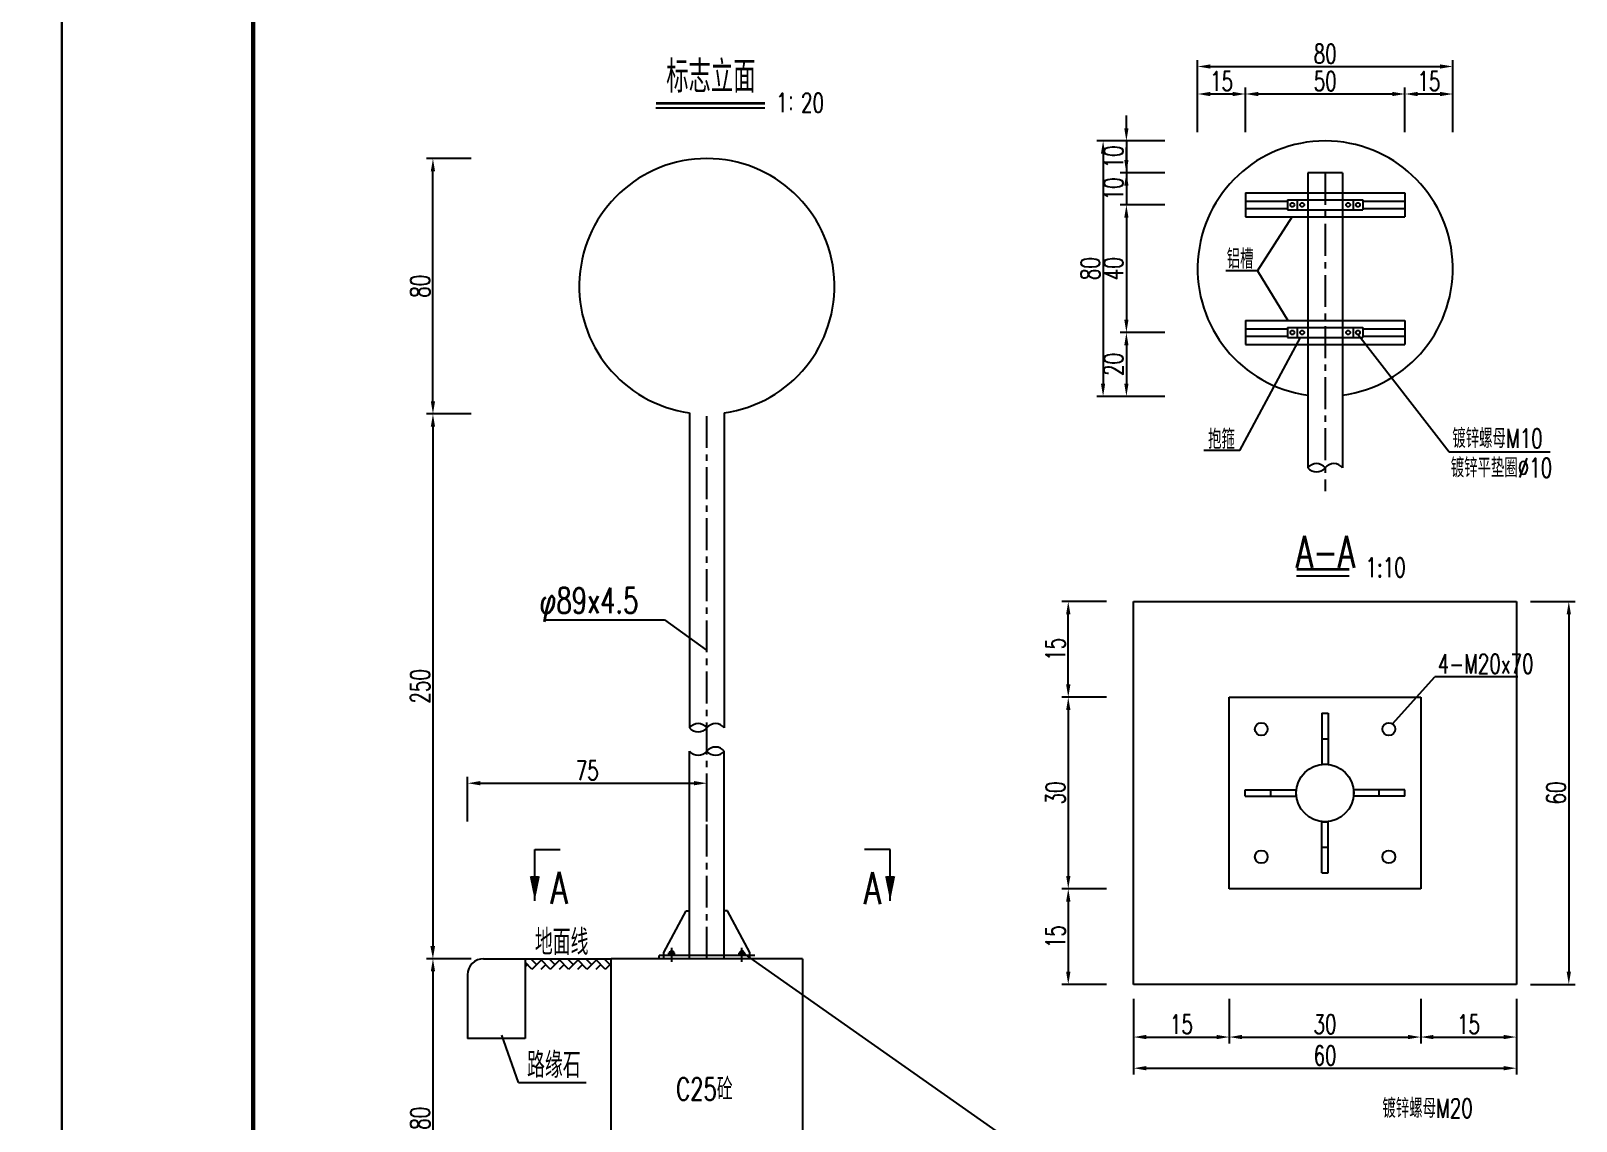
# Model space of a CAD drawing. Extents: x 3598 to 6562, y -9591 to -7828.
# Drawn here: x 4241.8 to 4484, y -9247.6 to -9076.8 of the extents above; entities that cross this region are included whole.
import ezdxf
from ezdxf.enums import TextEntityAlignment as Align

# ---------------------------------------------------------------- set-up
doc = ezdxf.new("R2010")
doc.units = 0
doc.header["$LTSCALE"] = 2
doc.header["$PDMODE"] = 32
doc.header["$PDSIZE"] = 0.3
doc.linetypes.add('CENTERX2', pattern=[4, 2.5, -0.5, 0.5, -0.5])
doc.layers.get('0').update_dxf_attribs({"linetype": 'CONTINUOUS'})
doc.layers.get('DEFPOINTS').update_dxf_attribs({"linetype": 'CONTINUOUS'})
for name, color, linetype in [('1', 3, 'CONTINUOUS'), ('3', 3, 'CONTINUOUS'), ('PP-COM', 7, 'CONTINUOUS'), ('中线', 2, 'CENTERX2'), ('图框', 7, 'CONTINUOUS'), ('尺寸', 2, 'CONTINUOUS'), ('尺寸标注', 4, 'CONTINUOUS'), ('文字', 7, 'CONTINUOUS'), ('文字字符', 7, 'CONTINUOUS'), ('文字符号', 2, 'CONTINUOUS'), ('结构2', 7, 'CONTINUOUS'), ('结构3', 1, 'CONTINUOUS'), ('钢筋', 1, 'CONTINUOUS')]:
    doc.layers.add(name, color=color, linetype=linetype)
doc.styles.get("Standard").update_dxf_attribs({"font": 'simplex1.shx', "width": 0.7, "bigfont": 'hztxt.shx'})
doc.dimstyles.new('1：10', dxfattribs={"dimtxt": 3, "dimasz": 2, "dimexe": 1, "dimexo": 1, "dimgap": 0.5, "dimtad": 1, "dimrnd": 0.0095, "dimdsep": 46, "dimtxsty": 'Standard', "dimcen": 0.05, "dimclrt": 256, "dimadec": 0, "dimazin": 0, "dimtfac": 1, "dimtix": 1, "dimtmove": 2, "dimatfit": 3, "dimfxl": 0, "dimtolj": 1, "dimtzin": 0, "dimarcsym": 0})
doc.dimstyles.new('1：20', dxfattribs={"dimtxt": 3, "dimasz": 2, "dimexe": 1, "dimexo": 1, "dimgap": 0.5, "dimtad": 1, "dimlfac": 2, "dimrnd": 0.0095, "dimdsep": 46, "dimtxsty": 'Standard', "dimcen": 0.09, "dimadec": 0, "dimazin": 0, "dimtfac": 1, "dimtix": 1, "dimtmove": 2, "dimatfit": 3, "dimfxl": 0, "dimtolj": 1, "dimtzin": 0, "dimarcsym": 0})
doc.dimstyles.new('比例1：200', dxfattribs={"dimtxt": 3, "dimasz": 2, "dimexe": 1, "dimexo": 1, "dimgap": 0.5, "dimtad": 1, "dimlfac": 2, "dimzin": 13, "dimdsep": 46, "dimtxsty": 'Standard', "dimcen": -0.09, "dimclrd": 256, "dimclre": 256, "dimclrt": 256, "dimaunit": 1, "dimadec": 0, "dimazin": 0, "dimtfac": 0.0005, "dimtix": 1, "dimtmove": 2, "dimatfit": 3, "dimfxl": 0, "dimtolj": 1, "dimtzin": 13, "dimarcsym": 0})

# ---------------------------------------------------------------- blocks, each defined once
blk = doc.blocks.new('DIM')
blk.add_lwpolyline([(-1, -0.1, 0.2, 0, 0), (0, 0, 0, 0, 0)], format="xyseb")
blk = doc.blocks.new('*D452')
at = {"layer": 'DEFPOINTS', "color": 0, "linetype": 'Continuous'}
for p in [(4304.82, -9096.79), (4344.85, -9096.79), (4344.85, -9136.79)]:
    blk.add_point(p, dxfattribs=at)
at = {"layer": '尺寸标注', "color": 0, "linetype": 'Continuous', "lineweight": -2}
for p, q in [((4310.82, -9096.79), (4303.82, -9096.79)), ((4304.82, -9134.79), (4304.82, -9098.79)), ((4310.82, -9136.79), (4303.82, -9136.79))]:
    blk.add_line(p, q, dxfattribs=at)
at = {"layer": '尺寸标注', "color": 0, "linetype": 'Continuous'}
for points in [[(4304.48, -9098.79), (4305.15, -9098.79), (4304.82, -9096.79)], [(4304.48, -9134.79), (4305.15, -9134.79), (4304.82, -9136.79)]]:
    blk.add_solid(points, dxfattribs=at)
at = {"layer": '尺寸标注', "color": 0, "linetype": 'Continuous', "insert": (4302.82, -9116.79), "char_height": 3, "attachment_point": 5, "rotation": 90}
blk.add_mtext('\\A1;80', dxfattribs=at)
blk = doc.blocks.new('*D453')
at = {"layer": 'DEFPOINTS', "color": 0, "linetype": 'Continuous'}
for p in [(4344.85, -9136.79), (4304.82, -9222.12), (4344.85, -9222.12)]:
    blk.add_point(p, dxfattribs=at)
at = {"layer": '尺寸标注', "color": 0, "linetype": 'Continuous', "lineweight": -2}
for p, q in [((4310.82, -9136.79), (4303.82, -9136.79)), ((4304.82, -9138.79), (4304.82, -9220.12)), ((4310.82, -9222.12), (4303.82, -9222.12))]:
    blk.add_line(p, q, dxfattribs=at)
at = {"layer": '尺寸标注', "color": 0, "linetype": 'Continuous'}
for points in [[(4304.48, -9138.79), (4305.15, -9138.79), (4304.82, -9136.79)], [(4304.48, -9220.12), (4305.15, -9220.12), (4304.82, -9222.12)]]:
    blk.add_solid(points, dxfattribs=at)
at = {"layer": '尺寸标注', "color": 0, "linetype": 'Continuous', "insert": (4302.82, -9179.45), "char_height": 3, "attachment_point": 5, "rotation": 90}
blk.add_mtext('\\A1;250', dxfattribs=at)
blk = doc.blocks.new('*D454')
at = {"layer": 'DEFPOINTS', "color": 0, "linetype": 'Continuous'}
for p in [(4329.85, -9222.12), (4304.82, -9272.12), (4329.85, -9272.12)]:
    blk.add_point(p, dxfattribs=at)
at = {"layer": '尺寸标注', "color": 0, "linetype": 'Continuous', "lineweight": -2}
for p, q in [((4310.82, -9222.12), (4303.82, -9222.12)), ((4304.82, -9224.12), (4304.82, -9270.12)), ((4310.82, -9272.12), (4303.82, -9272.12))]:
    blk.add_line(p, q, dxfattribs=at)
at = {"layer": '尺寸标注', "color": 0, "linetype": 'Continuous'}
for points in [[(4304.48, -9224.12), (4305.15, -9224.12), (4304.82, -9222.12)], [(4304.48, -9270.12), (4305.15, -9270.12), (4304.82, -9272.12)]]:
    blk.add_solid(points, dxfattribs=at)
at = {"layer": '尺寸标注', "color": 0, "linetype": 'Continuous', "insert": (4302.82, -9247.12), "char_height": 3, "attachment_point": 5, "rotation": 90}
blk.add_mtext('\\A1;80', dxfattribs=at)
blk = doc.blocks.new('*D460')
at = {"layer": 'DEFPOINTS', "color": 0, "linetype": 'Continuous'}
for p in [(4444.66, -9094.03), (4413.5, -9099.03), (4444.66, -9099.03)]:
    blk.add_point(p, dxfattribs=at)
at = {"layer": '尺寸标注', "color": 0, "linetype": 'Continuous', "lineweight": -2}
for p, q in [((4413.5, -9092.03), (4413.5, -9090.03)), ((4419.5, -9094.03), (4412.5, -9094.03)), ((4413.5, -9094.03), (4413.5, -9099.03)), ((4419.5, -9099.03), (4412.5, -9099.03)), ((4413.5, -9101.03), (4413.5, -9103.03))]:
    blk.add_line(p, q, dxfattribs=at)
at = {"layer": '尺寸标注', "color": 0, "linetype": 'Continuous'}
for points in [[(4413.17, -9092.03), (4413.83, -9092.03), (4413.5, -9094.03)], [(4413.17, -9101.03), (4413.83, -9101.03), (4413.5, -9099.03)]]:
    blk.add_solid(points, dxfattribs=at)
at = {"layer": '尺寸标注', "color": 0, "linetype": 'Continuous', "insert": (4411.5, -9096.53), "char_height": 3, "attachment_point": 5, "rotation": 90}
blk.add_mtext('\\A1;10', dxfattribs=at)
blk = doc.blocks.new('*D461')
at = {"layer": 'DEFPOINTS', "color": 0, "linetype": 'Continuous'}
for p in [(4444.66, -9099.03), (4413.5, -9104.03), (4444.66, -9104.03)]:
    blk.add_point(p, dxfattribs=at)
at = {"layer": '尺寸标注', "color": 0, "linetype": 'Continuous', "lineweight": -2}
for p, q in [((4413.5, -9097.03), (4413.5, -9095.03)), ((4419.5, -9099.03), (4412.5, -9099.03)), ((4413.5, -9099.03), (4413.5, -9104.03)), ((4419.5, -9104.03), (4412.5, -9104.03)), ((4413.5, -9106.03), (4413.5, -9108.03))]:
    blk.add_line(p, q, dxfattribs=at)
at = {"layer": '尺寸标注', "color": 0, "linetype": 'Continuous'}
for points in [[(4413.17, -9097.03), (4413.83, -9097.03), (4413.5, -9099.03)], [(4413.17, -9106.03), (4413.83, -9106.03), (4413.5, -9104.03)]]:
    blk.add_solid(points, dxfattribs=at)
at = {"layer": '尺寸标注', "color": 0, "linetype": 'Continuous', "insert": (4411.5, -9101.53), "char_height": 3, "attachment_point": 5, "rotation": 90}
blk.add_mtext('\\A1;10', dxfattribs=at)
blk = doc.blocks.new('*D462')
at = {"layer": 'DEFPOINTS', "color": 0, "linetype": 'Continuous'}
for p in [(4444.66, -9104.03), (4413.5, -9124.03), (4444.66, -9124.03)]:
    blk.add_point(p, dxfattribs=at)
at = {"layer": '尺寸标注', "color": 0, "linetype": 'Continuous', "lineweight": -2}
for p, q in [((4419.5, -9104.03), (4412.5, -9104.03)), ((4413.5, -9106.03), (4413.5, -9122.03)), ((4419.5, -9124.03), (4412.5, -9124.03))]:
    blk.add_line(p, q, dxfattribs=at)
at = {"layer": '尺寸标注', "color": 0, "linetype": 'Continuous'}
for points in [[(4413.17, -9106.03), (4413.83, -9106.03), (4413.5, -9104.03)], [(4413.17, -9122.03), (4413.83, -9122.03), (4413.5, -9124.03)]]:
    blk.add_solid(points, dxfattribs=at)
at = {"layer": '尺寸标注', "color": 0, "linetype": 'Continuous', "insert": (4411.5, -9114.03), "char_height": 3, "attachment_point": 5, "rotation": 90}
blk.add_mtext('\\A1;40', dxfattribs=at)
blk = doc.blocks.new('*D463')
at = {"layer": 'DEFPOINTS', "color": 0, "linetype": 'Continuous'}
for p in [(4444.66, -9124.03), (4413.5, -9134.03), (4444.66, -9134.03)]:
    blk.add_point(p, dxfattribs=at)
at = {"layer": '尺寸标注', "color": 0, "linetype": 'Continuous', "lineweight": -2}
for p, q in [((4419.5, -9124.03), (4412.5, -9124.03)), ((4413.5, -9126.03), (4413.5, -9132.03)), ((4419.5, -9134.03), (4412.5, -9134.03))]:
    blk.add_line(p, q, dxfattribs=at)
at = {"layer": '尺寸标注', "color": 0, "linetype": 'Continuous'}
for points in [[(4413.17, -9126.03), (4413.83, -9126.03), (4413.5, -9124.03)], [(4413.17, -9132.03), (4413.83, -9132.03), (4413.5, -9134.03)]]:
    blk.add_solid(points, dxfattribs=at)
at = {"layer": '尺寸标注', "color": 0, "linetype": 'Continuous', "insert": (4411.5, -9129.03), "char_height": 3, "attachment_point": 5, "rotation": 90}
blk.add_mtext('\\A1;20', dxfattribs=at)
blk = doc.blocks.new('*D464')
at = {"layer": 'DEFPOINTS', "color": 0, "linetype": 'Continuous'}
for p in [(4444.66, -9094.03), (4409.85, -9134.03), (4444.66, -9134.03)]:
    blk.add_point(p, dxfattribs=at)
at = {"layer": '尺寸标注', "color": 0, "linetype": 'Continuous', "lineweight": -2}
for p, q in [((4415.85, -9094.03), (4408.85, -9094.03)), ((4409.85, -9096.03), (4409.85, -9132.03)), ((4415.85, -9134.03), (4408.85, -9134.03))]:
    blk.add_line(p, q, dxfattribs=at)
at = {"layer": '尺寸标注', "color": 0, "linetype": 'Continuous'}
for points in [[(4409.51, -9096.03), (4410.18, -9096.03), (4409.85, -9094.03)], [(4409.51, -9132.03), (4410.18, -9132.03), (4409.85, -9134.03)]]:
    blk.add_solid(points, dxfattribs=at)
at = {"layer": '尺寸标注', "color": 0, "linetype": 'Continuous', "insert": (4407.85, -9114.03), "char_height": 3, "attachment_point": 5, "rotation": 90}
blk.add_mtext('\\A1;80', dxfattribs=at)
blk = doc.blocks.new('*D465')
at = {"layer": 'DEFPOINTS', "color": 0, "linetype": 'Continuous'}
for p in [(4432.16, -9086.67), (4424.66, -9094.03), (4432.16, -9094.03)]:
    blk.add_point(p, dxfattribs=at)
at = {"layer": '尺寸标注', "color": 0, "linetype": 'Continuous', "lineweight": -2}
for p, q in [((4424.66, -9092.67), (4424.66, -9085.67)), ((4432.16, -9092.67), (4432.16, -9085.67)), ((4426.66, -9086.67), (4430.16, -9086.67))]:
    blk.add_line(p, q, dxfattribs=at)
at = {"layer": '尺寸标注', "color": 0, "linetype": 'Continuous'}
for points in [[(4426.66, -9086.34), (4426.66, -9087.01), (4424.66, -9086.67)], [(4430.16, -9086.34), (4430.16, -9087.01), (4432.16, -9086.67)]]:
    blk.add_solid(points, dxfattribs=at)
at = {"layer": '尺寸标注', "color": 0, "linetype": 'Continuous', "insert": (4428.41, -9084.67), "char_height": 3, "attachment_point": 5}
blk.add_mtext('\\A1;15', dxfattribs=at)
blk = doc.blocks.new('*D466')
at = {"layer": 'DEFPOINTS', "color": 0, "linetype": 'Continuous'}
for p in [(4457.16, -9086.67), (4432.16, -9094.03), (4457.16, -9094.03)]:
    blk.add_point(p, dxfattribs=at)
at = {"layer": '尺寸标注', "color": 0, "linetype": 'Continuous', "lineweight": -2}
for p, q in [((4432.16, -9092.67), (4432.16, -9085.67)), ((4457.16, -9092.67), (4457.16, -9085.67)), ((4434.16, -9086.67), (4455.16, -9086.67))]:
    blk.add_line(p, q, dxfattribs=at)
at = {"layer": '尺寸标注', "color": 0, "linetype": 'Continuous'}
for points in [[(4434.16, -9086.34), (4434.16, -9087.01), (4432.16, -9086.67)], [(4455.16, -9086.34), (4455.16, -9087.01), (4457.16, -9086.67)]]:
    blk.add_solid(points, dxfattribs=at)
at = {"layer": '尺寸标注', "color": 0, "linetype": 'Continuous', "insert": (4444.66, -9084.67), "char_height": 3, "attachment_point": 5}
blk.add_mtext('\\A1;50', dxfattribs=at)
blk = doc.blocks.new('*D467')
at = {"layer": 'DEFPOINTS', "color": 0, "linetype": 'Continuous'}
for p in [(4464.66, -9086.67), (4457.16, -9094.03), (4464.66, -9114.03)]:
    blk.add_point(p, dxfattribs=at)
at = {"layer": '尺寸标注', "color": 0, "linetype": 'Continuous', "lineweight": -2}
for p, q in [((4457.16, -9092.67), (4457.16, -9085.67)), ((4464.66, -9092.67), (4464.66, -9085.67)), ((4459.16, -9086.67), (4462.66, -9086.67))]:
    blk.add_line(p, q, dxfattribs=at)
at = {"layer": '尺寸标注', "color": 0, "linetype": 'Continuous'}
for points in [[(4459.16, -9086.34), (4459.16, -9087.01), (4457.16, -9086.67)], [(4462.66, -9086.34), (4462.66, -9087.01), (4464.66, -9086.67)]]:
    blk.add_solid(points, dxfattribs=at)
at = {"layer": '尺寸标注', "color": 0, "linetype": 'Continuous', "insert": (4460.91, -9084.67), "char_height": 3, "attachment_point": 5}
blk.add_mtext('\\A1;15', dxfattribs=at)
blk = doc.blocks.new('*D468')
at = {"layer": 'DEFPOINTS', "color": 0, "linetype": 'Continuous'}
for p in [(4464.66, -9082.36), (4424.66, -9094.03), (4464.66, -9114.03)]:
    blk.add_point(p, dxfattribs=at)
at = {"layer": '尺寸标注', "color": 0, "linetype": 'Continuous', "lineweight": -2}
for p, q in [((4424.66, -9088.36), (4424.66, -9081.36)), ((4464.66, -9088.36), (4464.66, -9081.36)), ((4426.66, -9082.36), (4462.66, -9082.36))]:
    blk.add_line(p, q, dxfattribs=at)
at = {"layer": '尺寸标注', "color": 0, "linetype": 'Continuous'}
for points in [[(4426.66, -9082.03), (4426.66, -9082.69), (4424.66, -9082.36)], [(4462.66, -9082.03), (4462.66, -9082.69), (4464.66, -9082.36)]]:
    blk.add_solid(points, dxfattribs=at)
at = {"layer": '尺寸标注', "color": 0, "linetype": 'Continuous', "insert": (4444.66, -9080.36), "char_height": 3, "attachment_point": 5}
blk.add_mtext('\\A1;80', dxfattribs=at)
blk = doc.blocks.new('*D375')
at = {"layer": 'DEFPOINTS', "color": 0, "linetype": 'Continuous'}
for p in [(4404.39, -9166.16), (4429.63, -9166.16), (4429.63, -9181.16)]:
    blk.add_point(p, dxfattribs=at)
at = {"layer": '尺寸标注', "color": 0, "linetype": 'Continuous', "lineweight": -2}
for p, q in [((4410.39, -9166.16), (4403.39, -9166.16)), ((4404.39, -9179.16), (4404.39, -9168.16)), ((4410.39, -9181.16), (4403.39, -9181.16))]:
    blk.add_line(p, q, dxfattribs=at)
at = {"layer": '尺寸标注', "color": 0, "linetype": 'Continuous'}
for points in [[(4404.06, -9168.16), (4404.73, -9168.16), (4404.39, -9166.16)], [(4404.06, -9179.16), (4404.73, -9179.16), (4404.39, -9181.16)]]:
    blk.add_solid(points, dxfattribs=at)
at = {"layer": '尺寸标注', "linetype": 'Continuous', "insert": (4402.39, -9173.66), "char_height": 3, "attachment_point": 5, "rotation": 90}
blk.add_mtext('\\A1;15', dxfattribs=at)
blk = doc.blocks.new('*D376')
at = {"layer": 'DEFPOINTS', "color": 0, "linetype": 'Continuous'}
for p in [(4429.63, -9181.16), (4404.39, -9211.16), (4429.63, -9211.16)]:
    blk.add_point(p, dxfattribs=at)
at = {"layer": '尺寸标注', "color": 0, "linetype": 'Continuous', "lineweight": -2}
for p, q in [((4410.39, -9181.16), (4403.39, -9181.16)), ((4404.39, -9183.16), (4404.39, -9209.16)), ((4410.39, -9211.16), (4403.39, -9211.16))]:
    blk.add_line(p, q, dxfattribs=at)
at = {"layer": '尺寸标注', "color": 0, "linetype": 'Continuous'}
for points in [[(4404.06, -9183.16), (4404.73, -9183.16), (4404.39, -9181.16)], [(4404.06, -9209.16), (4404.73, -9209.16), (4404.39, -9211.16)]]:
    blk.add_solid(points, dxfattribs=at)
at = {"layer": '尺寸标注', "linetype": 'Continuous', "insert": (4402.39, -9196.16), "char_height": 3, "attachment_point": 5, "rotation": 90}
blk.add_mtext('\\A1;30', dxfattribs=at)
blk = doc.blocks.new('*D377')
at = {"layer": 'DEFPOINTS', "color": 0, "linetype": 'Continuous'}
for p in [(4429.63, -9211.16), (4404.39, -9226.16), (4429.63, -9226.16)]:
    blk.add_point(p, dxfattribs=at)
at = {"layer": '尺寸标注', "color": 0, "linetype": 'Continuous', "lineweight": -2}
for p, q in [((4410.39, -9211.16), (4403.39, -9211.16)), ((4404.39, -9213.16), (4404.39, -9224.16)), ((4410.39, -9226.16), (4403.39, -9226.16))]:
    blk.add_line(p, q, dxfattribs=at)
at = {"layer": '尺寸标注', "color": 0, "linetype": 'Continuous'}
for points in [[(4404.06, -9213.16), (4404.73, -9213.16), (4404.39, -9211.16)], [(4404.06, -9224.16), (4404.73, -9224.16), (4404.39, -9226.16)]]:
    blk.add_solid(points, dxfattribs=at)
at = {"layer": '尺寸标注', "linetype": 'Continuous', "insert": (4402.39, -9218.66), "char_height": 3, "attachment_point": 5, "rotation": 90}
blk.add_mtext('\\A1;15', dxfattribs=at)
blk = doc.blocks.new('*D378')
at = {"layer": 'DEFPOINTS', "color": 0, "linetype": 'Continuous'}
for p in [(4474.63, -9166.16), (4474.63, -9226.16), (4482.84, -9226.16)]:
    blk.add_point(p, dxfattribs=at)
at = {"layer": '尺寸标注', "color": 0, "linetype": 'Continuous', "lineweight": -2}
for p, q in [((4476.84, -9166.16), (4483.84, -9166.16)), ((4482.84, -9168.16), (4482.84, -9224.16)), ((4476.84, -9226.16), (4483.84, -9226.16))]:
    blk.add_line(p, q, dxfattribs=at)
at = {"layer": '尺寸标注', "color": 0, "linetype": 'Continuous'}
for points in [[(4482.51, -9168.16), (4483.17, -9168.16), (4482.84, -9166.16)], [(4482.51, -9224.16), (4483.17, -9224.16), (4482.84, -9226.16)]]:
    blk.add_solid(points, dxfattribs=at)
at = {"layer": '尺寸标注', "linetype": 'Continuous', "insert": (4480.84, -9196.16), "char_height": 3, "attachment_point": 5, "rotation": 90}
blk.add_mtext('\\A1;60', dxfattribs=at)
blk = doc.blocks.new('*D379')
at = {"layer": 'DEFPOINTS', "color": 0, "linetype": 'Continuous'}
for p in [(4429.63, -9211.16), (4414.63, -9226.16), (4429.63, -9234.39)]:
    blk.add_point(p, dxfattribs=at)
at = {"layer": '尺寸标注', "color": 0, "linetype": 'Continuous', "lineweight": -2}
for p, q in [((4414.63, -9228.39), (4414.63, -9235.39)), ((4429.63, -9228.39), (4429.63, -9235.39)), ((4416.63, -9234.39), (4427.63, -9234.39))]:
    blk.add_line(p, q, dxfattribs=at)
at = {"layer": '尺寸标注', "color": 0, "linetype": 'Continuous'}
for points in [[(4416.63, -9234.05), (4416.63, -9234.72), (4414.63, -9234.39)], [(4427.63, -9234.05), (4427.63, -9234.72), (4429.63, -9234.39)]]:
    blk.add_solid(points, dxfattribs=at)
at = {"layer": '尺寸标注', "linetype": 'Continuous', "insert": (4422.13, -9232.39), "char_height": 3, "attachment_point": 5}
blk.add_mtext('\\A1;15', dxfattribs=at)
blk = doc.blocks.new('*D380')
at = {"layer": 'DEFPOINTS', "color": 0, "linetype": 'Continuous'}
for p in [(4429.63, -9211.16), (4459.63, -9211.16), (4459.63, -9234.39)]:
    blk.add_point(p, dxfattribs=at)
at = {"layer": '尺寸标注', "color": 0, "linetype": 'Continuous', "lineweight": -2}
for p, q in [((4429.63, -9228.39), (4429.63, -9235.39)), ((4459.63, -9228.39), (4459.63, -9235.39)), ((4431.63, -9234.39), (4457.63, -9234.39))]:
    blk.add_line(p, q, dxfattribs=at)
at = {"layer": '尺寸标注', "color": 0, "linetype": 'Continuous'}
for points in [[(4431.63, -9234.05), (4431.63, -9234.72), (4429.63, -9234.39)], [(4457.63, -9234.05), (4457.63, -9234.72), (4459.63, -9234.39)]]:
    blk.add_solid(points, dxfattribs=at)
at = {"layer": '尺寸标注', "linetype": 'Continuous', "insert": (4444.63, -9232.39), "char_height": 3, "attachment_point": 5}
blk.add_mtext('\\A1;30', dxfattribs=at)
blk = doc.blocks.new('*D381')
at = {"layer": 'DEFPOINTS', "color": 0, "linetype": 'Continuous'}
for p in [(4459.63, -9211.16), (4474.63, -9211.16), (4474.63, -9234.39)]:
    blk.add_point(p, dxfattribs=at)
at = {"layer": '尺寸标注', "color": 0, "linetype": 'Continuous', "lineweight": -2}
for p, q in [((4459.63, -9228.39), (4459.63, -9235.39)), ((4474.63, -9228.39), (4474.63, -9235.39)), ((4461.63, -9234.39), (4472.63, -9234.39))]:
    blk.add_line(p, q, dxfattribs=at)
at = {"layer": '尺寸标注', "color": 0, "linetype": 'Continuous'}
for points in [[(4461.63, -9234.05), (4461.63, -9234.72), (4459.63, -9234.39)], [(4472.63, -9234.05), (4472.63, -9234.72), (4474.63, -9234.39)]]:
    blk.add_solid(points, dxfattribs=at)
at = {"layer": '尺寸标注', "linetype": 'Continuous', "insert": (4467.13, -9232.39), "char_height": 3, "attachment_point": 5}
blk.add_mtext('\\A1;15', dxfattribs=at)
blk = doc.blocks.new('*D382')
at = {"layer": 'DEFPOINTS', "color": 0, "linetype": 'Continuous'}
for p in [(4414.63, -9226.16), (4474.63, -9226.16), (4474.63, -9239.27)]:
    blk.add_point(p, dxfattribs=at)
at = {"layer": '尺寸标注', "color": 0, "linetype": 'Continuous', "lineweight": -2}
for p, q in [((4414.63, -9233.27), (4414.63, -9240.27)), ((4474.63, -9233.27), (4474.63, -9240.27)), ((4416.63, -9239.27), (4472.63, -9239.27))]:
    blk.add_line(p, q, dxfattribs=at)
at = {"layer": '尺寸标注', "color": 0, "linetype": 'Continuous'}
for points in [[(4416.63, -9238.93), (4416.63, -9239.6), (4414.63, -9239.27)], [(4472.63, -9238.93), (4472.63, -9239.6), (4474.63, -9239.27)]]:
    blk.add_solid(points, dxfattribs=at)
at = {"layer": '尺寸标注', "linetype": 'Continuous', "insert": (4444.63, -9237.27), "char_height": 3, "attachment_point": 5}
blk.add_mtext('\\A1;60', dxfattribs=at)
blk = doc.blocks.new('*D410')
at = {"layer": 'DEFPOINTS', "color": 0, "linetype": 'Continuous'}
for p in [(4347.75, -9194.63), (4310.25, -9207.12), (4347.75, -9207.12), (5311.23, -9226.1), (5343.1, -9226.1), (5311.23, -9246.1)]:
    blk.add_point(p, dxfattribs=at)
at = {"layer": '尺寸标注', "linetype": 'Continuous', "lineweight": -2}
for p, q in [((4310.25, -9200.63), (4310.25, -9193.63)), ((4312.25, -9194.63), (4345.75, -9194.63)), ((4347.75, -9200.63), (4347.75, -9193.63)), ((5337.1, -9226.1), (5344.1, -9226.1)), ((5343.1, -9244.1), (5343.1, -9228.1)), ((5337.1, -9246.1), (5344.1, -9246.1))]:
    blk.add_line(p, q, dxfattribs=at)
at = {"layer": '尺寸标注', "linetype": 'Continuous'}
for points in [[(4312.25, -9194.29), (4312.25, -9194.96), (4310.25, -9194.63)], [(4345.75, -9194.29), (4345.75, -9194.96), (4347.75, -9194.63)], [(5342.76, -9228.1), (5343.43, -9228.1), (5343.1, -9226.1)], [(5342.76, -9244.1), (5343.43, -9244.1), (5343.1, -9246.1)]]:
    blk.add_solid(points, dxfattribs=at)
at = {"layer": '尺寸标注', "linetype": 'Continuous', "insert": (4329, -9192.63), "char_height": 3, "attachment_point": 5}
blk.add_mtext('\\A1;75', dxfattribs=at)
at = {"layer": '尺寸标注', "linetype": 'Continuous', "insert": (5341.1, -9236.1), "char_height": 3, "attachment_point": 5, "rotation": 90}
blk.add_mtext('\\A1;40', dxfattribs=at)
blk = doc.blocks.new('*D411')
at = {"layer": 'DEFPOINTS', "color": 0, "linetype": 'Continuous'}
for p in [(3927.75, -9194.63), (3890.25, -9207.12), (3927.75, -9207.12), (5311.23, -9206.1), (5343.1, -9206.1), (5311.23, -9226.1)]:
    blk.add_point(p, dxfattribs=at)
at = {"layer": '尺寸标注', "linetype": 'Continuous', "lineweight": -2}
for p, q in [((3890.25, -9200.63), (3890.25, -9193.63)), ((3892.25, -9194.63), (3925.75, -9194.63)), ((3927.75, -9200.63), (3927.75, -9193.63)), ((5337.1, -9206.1), (5344.1, -9206.1)), ((5343.1, -9224.1), (5343.1, -9208.1)), ((5337.1, -9226.1), (5344.1, -9226.1))]:
    blk.add_line(p, q, dxfattribs=at)
at = {"layer": '尺寸标注', "linetype": 'Continuous'}
for points in [[(3892.25, -9194.29), (3892.25, -9194.96), (3890.25, -9194.63)], [(3925.75, -9194.29), (3925.75, -9194.96), (3927.75, -9194.63)], [(5342.76, -9208.1), (5343.43, -9208.1), (5343.1, -9206.1)], [(5342.76, -9224.1), (5343.43, -9224.1), (5343.1, -9226.1)]]:
    blk.add_solid(points, dxfattribs=at)
at = {"layer": '尺寸标注', "linetype": 'Continuous', "insert": (3909, -9192.63), "char_height": 3, "attachment_point": 5}
blk.add_mtext('\\A1;75', dxfattribs=at)
at = {"layer": '尺寸标注', "linetype": 'Continuous', "insert": (5341.1, -9216.1), "char_height": 3, "attachment_point": 5, "rotation": 90}
blk.add_mtext('\\A1;40', dxfattribs=at)
blk = doc.blocks.new('123')
at = {"layer": '图框'}
blk.add_lwpolyline([(4246.63, -9340.83), (4246.63, -9043.83), (3826.63, -9043.83), (3826.63, -9340.83)], close=True, dxfattribs=at)

msp = doc.modelspace()

# ---------------------------------------------------------------- hatches: boundary and pattern name
at = {"layer": '尺寸标注', "linetype": 'Continuous'}
h = msp.add_hatch(dxfattribs=at)
h.set_pattern_fill('AR-HBONE', color=8, scale=0.01, style=0)
h.set_pattern_definition([(45, (-846.5317, 9.39), (1e-16, 1.43684098), [3.048, -1.016]), (135, (-845.8133, 10.1084), (1e-16, 1.43684098), [3.048, -1.016])])
h.paths.add_polyline_path([(4319.2492, -9222.1188), (4319.2492, -9223.7362), (4332.7492, -9223.7362), (4332.7492, -9222.1188)])

# ---------------------------------------------------------------- linework, layer by layer
at = {"color": 7, "linetype": 'Continuous'}
for p, q in [((4444.132, -9183.6576), (4445.132, -9183.6576)), ((4444.132, -9183.6576), (4444.132, -9191.6576)), ((4445.132, -9183.6576), (4445.132, -9191.6576)), ((4444.132, -9187.6576), (4445.132, -9187.6576)), ((4444.132, -9191.6576), (4445.132, -9191.6576)), ((4432.132, -9196.6576), (4432.132, -9195.6576)), ((4432.132, -9195.6576), (4440.132, -9195.6576)), ((4432.132, -9196.6576), (4440.132, -9196.6576)), ((4436.132, -9196.6576), (4436.132, -9195.6576)), ((4440.132, -9196.6576), (4440.132, -9195.6576)), ((4449.132, -9196.6576), (4449.132, -9195.6576)), ((4457.132, -9195.6576), (4449.132, -9195.6576)), ((4457.132, -9196.6576), (4449.132, -9196.6576)), ((4453.132, -9196.6576), (4453.132, -9195.6576)), ((4457.132, -9196.6576), (4457.132, -9195.6576)), ((4444.132, -9200.6576), (4445.132, -9200.6576)), ((4444.132, -9208.6576), (4444.132, -9200.6576)), ((4445.132, -9208.6576), (4445.132, -9200.6576)), ((4444.132, -9204.6576), (4445.132, -9204.6576)), ((4444.132, -9208.6576), (4445.132, -9208.6576))]:
    msp.add_line(p, q, dxfattribs=at)
for p, q in [((4341.7992, -9221.6188), (4341.7992, -9221.2188)), ((4341.9992, -9221.5188), (4341.9992, -9220.9188)), ((4342.4992, -9221.5188), (4342.4992, -9220.9188)), ((4342.6992, -9221.6188), (4342.6992, -9221.2188)), ((4352.7992, -9221.6188), (4352.7992, -9221.2188)), ((4352.9992, -9221.5188), (4352.9992, -9220.9188)), ((4353.4992, -9221.5188), (4353.4992, -9220.9188)), ((4353.6992, -9221.6188), (4353.6992, -9221.2188))]:
    msp.add_line(p, q)
msp.add_circle((4444.632, -9196.1576), 4.5, dxfattribs=at)
at = {"layer": '1', "color": 1, "linetype": 'Continuous'}
for p, q in [((4312.7492, -9222.1188), (4319.2492, -9222.1188)), ((4319.2492, -9222.1188), (4319.2492, -9234.6188)), ((4310.2492, -9224.6188), (4310.2492, -9234.6188)), ((4319.2492, -9234.6188), (4310.2492, -9234.6188))]:
    msp.add_line(p, q, dxfattribs=at)
msp.add_arc((4312.7492, -9224.6188), 2.5, 90, 180, dxfattribs=at)
at = {"layer": 'PP-COM'}
for centre in [(4434.632, -9186.1576), (4454.632, -9186.1576), (4434.632, -9206.1576), (4454.632, -9206.1576)]:
    msp.add_circle(centre, 1, dxfattribs=at)
at = {"layer": '中线'}
for p, q in [((4444.6596, -9099.0297), (4444.6596, -9148.8711)), ((4347.7492, -9222.1188), (4347.7492, -9136.7878)), ((4342.2492, -9222.6188), (4342.2492, -9220.4188)), ((4353.2492, -9222.6188), (4353.2492, -9220.4188))]:
    msp.add_line(p, q, dxfattribs=at)
at = {"layer": '图框', "const_width": 0.7}
msp.add_lwpolyline([(4656.6307, -9053.8303), (4276.6307, -9053.8303), (4276.6307, -9330.8303), (4656.6307, -9330.8303), (4656.6307, -9053.8303)], dxfattribs=at)
at = {"layer": '尺寸', "color": 0, "linetype": 'Continuous'}
for p, q in [((4320.7817, -9213.0332), (4320.7817, -9205.0332)), ((4320.7817, -9205.0332), (4324.7817, -9205.0332)), ((4376.4779, -9205.0332), (4372.4779, -9205.0332)), ((4376.4779, -9213.0332), (4376.4779, -9205.0332))]:
    msp.add_line(p, q, dxfattribs=at)
for points in [[(4320.3882, -9209.1652, 0.8, 0, 0), (4320.7817, -9213.0332, 0, 0, 0)], [(4321.1752, -9209.1652, 0.8, 0, 0), (4320.7817, -9213.0332, 0, 0, 0)], [(4376.0844, -9209.1652, 0.8, 0, 0), (4376.4779, -9213.0332, 0, 0, 0)], [(4376.8713, -9209.1652, 0.8, 0, 0), (4376.4779, -9213.0332, 0, 0, 0)]]:
    msp.add_lwpolyline(points, format="xyseb", dxfattribs=at)
at = {"layer": '尺寸标注', "color": 7, "linetype": 'Continuous'}
for p, q in [((4339.752, -9088.8356), (4356.8591, -9088.8356)), ((4322.5651, -9169.0293), (4341.1102, -9169.0293)), ((4341.1102, -9169.0293), (4347.6754, -9173.7717)), ((4319.2492, -9222.1188), (4332.7492, -9222.1188))]:
    msp.add_line(p, q, dxfattribs=at)
at = {"layer": '尺寸标注', "linetype": 'Continuous'}
msp.add_line((4304.8151, -9138.7878), (4304.8151, -9220.1188), dxfattribs=at)
at = {"layer": '尺寸标注'}
msp.add_line((4353.6064, -9221.3479), (4416.0581, -9265.2504), dxfattribs=at)
at = {"layer": '尺寸标注', "color": 7, "linetype": 'Continuous', "const_width": 0.4}
msp.add_lwpolyline([(4339.752, -9088.1156), (4356.8591, -9088.1156)], dxfattribs=at)
at = {"layer": '文字'}
msp.add_line((4440.1831, -9162.1304), (4448.4192, -9162.1304), dxfattribs=at)
at = {"layer": '文字', "const_width": 0.4}
msp.add_lwpolyline([(4440.1831, -9161.1304), (4448.4192, -9161.1304)], dxfattribs=at)
at = {"layer": '文字符号'}
for p, q in [((4434.0511, -9114.3834), (4439.4979, -9105.9242)), ((4434.0511, -9114.3834), (4429.0842, -9114.3834)), ((4434.0511, -9114.3834), (4438.7852, -9122.1353)), ((4431.2623, -9142.5344), (4440.8031, -9124.7938)), ((4464.0984, -9142.776), (4449.7973, -9124.3505)), ((4431.2623, -9142.5344), (4425.6335, -9142.5344)), ((4479.9241, -9142.776), (4464.0984, -9142.776)), ((4455.1982, -9185.3334), (4461.827, -9177.945)), ((4474.8388, -9177.945), (4461.827, -9177.945)), ((4318.2519, -9241.5014), (4315.6148, -9234.0899)), ((4318.2519, -9241.5014), (4328.8577, -9241.5014))]:
    msp.add_line(p, q, dxfattribs=at)
at = {"layer": '结构2'}
for p, q in [((4432.1596, -9102.1353), (4457.1596, -9102.1353)), ((4432.1596, -9102.1353), (4432.1596, -9105.9242)), ((4438.7624, -9103.2658), (4450.5568, -9103.2658)), ((4438.7624, -9103.2658), (4438.7624, -9104.7936)), ((4440.2901, -9103.2658), (4440.2901, -9104.7936)), ((4449.029, -9103.2658), (4449.029, -9104.7936)), ((4450.5568, -9103.2658), (4450.5568, -9104.7936)), ((4457.1596, -9102.1353), (4457.1596, -9105.9242)), ((4432.1596, -9103.4797), (4438.7624, -9103.4797)), ((4432.1596, -9104.5797), (4438.7624, -9104.5797)), ((4438.7624, -9104.7936), (4450.5568, -9104.7936)), ((4450.5568, -9103.4797), (4457.1596, -9103.4797)), ((4450.5568, -9104.5797), (4457.1596, -9104.5797)), ((4432.1596, -9105.9242), (4457.1596, -9105.9242)), ((4432.1596, -9122.1353), (4457.1596, -9122.1353)), ((4432.1596, -9122.1353), (4432.1596, -9125.9242)), ((4457.1596, -9122.1353), (4457.1596, -9125.9242)), ((4432.1596, -9123.4797), (4438.7624, -9123.4797)), ((4432.1596, -9124.5797), (4438.7624, -9124.5797)), ((4438.7624, -9123.2658), (4450.5568, -9123.2658)), ((4438.7624, -9123.2658), (4438.7624, -9124.7936)), ((4438.7624, -9124.7936), (4450.5568, -9124.7936)), ((4440.2901, -9123.2658), (4440.2901, -9124.7936)), ((4449.029, -9123.2658), (4449.029, -9124.7936)), ((4450.5568, -9123.2658), (4450.5568, -9124.7936)), ((4450.5568, -9123.4797), (4457.1596, -9123.4797)), ((4450.5568, -9124.5797), (4457.1596, -9124.5797)), ((4432.1596, -9125.9242), (4457.1596, -9125.9242)), ((4342.6992, -9221.2188), (4341.7992, -9221.2188)), ((4342.6992, -9221.5188), (4341.7992, -9221.5188)), ((4341.9992, -9220.9188), (4342.4992, -9220.9188)), ((4352.7992, -9221.2188), (4353.6992, -9221.2188)), ((4352.7992, -9221.5188), (4353.6992, -9221.5188)), ((4353.4992, -9220.9188), (4352.9992, -9220.9188)), ((4362.7492, -9222.1188), (4332.7492, -9222.1188)), ((4332.7492, -9272.1188), (4332.7492, -9222.1188)), ((4362.7492, -9222.1188), (4362.7492, -9272.1188))]:
    msp.add_line(p, q, dxfattribs=at)
for centre in [(4439.5262, -9104.0297), (4441.054, -9104.0297), (4448.2651, -9104.0297), (4449.7929, -9104.0297), (4439.5262, -9124.0297), (4441.054, -9124.0297), (4448.2651, -9124.0297), (4449.7929, -9124.0297)]:
    msp.add_circle(centre, 0.3208, dxfattribs=at)
at = {"layer": '结构3'}
for p, q in [((4340.2492, -9222.1188), (4340.2492, -9221.6188)), ((4355.2492, -9221.6188), (4340.2492, -9221.6188)), ((4355.2492, -9222.1188), (4340.2492, -9222.1188))]:
    msp.add_line(p, q, dxfattribs=at)
at = {"layer": '钢筋', "linetype": 'Continuous'}
for p, q in [((4441.9296, -9099.0297), (4441.9296, -9145.2127)), ((4447.3896, -9099.0297), (4441.9296, -9099.0297)), ((4447.3896, -9099.0297), (4447.3896, -9145.2127)), ((4345.0192, -9136.6006), (4345.0192, -9185.937)), ((4350.4792, -9136.6006), (4350.4792, -9185.937)), ((4414.632, -9166.1576), (4474.632, -9166.1576)), ((4414.632, -9226.1576), (4414.632, -9166.1576)), ((4474.632, -9166.1576), (4474.632, -9226.1576)), ((4429.632, -9181.1576), (4459.632, -9181.1576)), ((4429.632, -9211.1576), (4429.632, -9181.1576)), ((4459.632, -9181.1576), (4459.632, -9211.1576)), ((4345.0192, -9222.1188), (4345.0192, -9189.5962)), ((4350.4792, -9222.1188), (4350.4792, -9189.5962)), ((4459.632, -9211.1576), (4429.632, -9211.1576)), ((4341.0192, -9221.1188), (4344.5192, -9214.6188)), ((4344.5192, -9214.6188), (4345.0192, -9214.6188)), ((4350.9792, -9214.6188), (4350.4792, -9214.6188)), ((4354.4792, -9221.1188), (4350.9792, -9214.6188)), ((4341.0192, -9222.1188), (4341.0192, -9221.1188)), ((4354.4792, -9222.1188), (4354.4792, -9221.1188)), ((4474.632, -9226.1576), (4414.632, -9226.1576))]:
    msp.add_line(p, q, dxfattribs=at)
for centre, radius, start, end in [((4444.6596, -9114.0297), 20, 277.845367, 262.154633), ((4347.7492, -9116.7878), 20, 277.845367, 262.154633), ((4443.2946, -9146.3526), 1.7784, 39.865859, 140.134141), ((4446.0246, -9146.3526), 1.7784, 39.865859, 140.134141), ((4443.2946, -9144.0727), 1.7784, 219.865859, 320.134141), ((4346.3842, -9187.0769), 1.7784, 39.865859, 140.134141), ((4349.1142, -9187.0769), 1.7784, 39.865859, 140.134141), ((4346.3842, -9184.797), 1.7784, 219.865859, 320.134141), ((4346.3842, -9188.4562), 1.7784, 219.865859, 320.134141), ((4349.1142, -9190.7361), 1.7784, 39.865859, 140.134141), ((4349.1142, -9188.4562), 1.7784, 219.865859, 320.134141)]:
    msp.add_arc(centre, radius, start, end, dxfattribs=at)

# ---------------------------------------------------------------- block references
at = {"layer": '尺寸标注', "linetype": 'Continuous'}
for p in [(0, 0), (420, 0)]:
    msp.add_blockref('123', p, dxfattribs=at)
at = {"layer": '尺寸标注', "linetype": 'Continuous', "xscale": 2, "yscale": 2, "zscale": 2, "rotation": 270}
msp.add_blockref('DIM', (4304.8151, -9222.1188), dxfattribs=at)

# ---------------------------------------------------------------- texts
at = {"width": 0.7}
msp.add_text('1：20', height=3, dxfattribs=at).set_placement((4362.3547, -9088.0404), align=Align.MIDDLE)
at = {"layer": '3', "color": 7, "width": 0.7}
msp.add_text('4-M20x70', height=3, dxfattribs=at).set_placement((4462.2813, -9177.4336))
at = {"layer": '尺寸', "color": 7, "linetype": 'Continuous', "width": 0.7}
for p in [(4323.258, -9213.5285), (4372.3393, -9213.5497)]:
    msp.add_text('A', height=5, dxfattribs=at).set_placement(p)
at = {"layer": '文字', "width": 0.7}
for s, height, p in [('A-A', 5, (4444.7056, -9158.399)), ('1:10', 3, (4454.1335, -9160.8313))]:
    msp.add_text(s, height=height, dxfattribs=at).set_placement(p, align=Align.MIDDLE_CENTER)
at = {"layer": '文字字符', "width": 0.7}
for s, height, p in [('标志立面', 5, (4341.3816, -9086.4669)), ('地面线', 4, (4320.7891, -9221.534)), ('路缘石', 4, (4319.5676, -9240.7834)), ('C25砼', 3.5, (4342.928, -9244.2895))]:
    msp.add_text(s, height=height, dxfattribs=at).set_placement(p)
at = {"layer": '文字字符', "color": 7, "linetype": 'Continuous', "width": 0.7}
for s, p in [('铝槽', (4431.325, -9112.5115)), ('抱箍', (4428.4035, -9140.7429)), ('镀锌螺母M10', (4471.662, -9140.6177)), ('镀锌平垫圈%%c10', (4472.2855, -9145.2246)), ('镀锌螺母M20', (4460.7055, -9245.5484))]:
    msp.add_text(s, height=3, dxfattribs=at).set_placement(p, align=Align.MIDDLE_CENTER)
msp.add_text('φ89x4.5', height=4, dxfattribs=at).set_placement((4321.531, -9168.0028))

# ---------------------------------------------------------------- dimensions: what is measured, and where the dimension line sits
at = {"layer": '尺寸标注', "linetype": 'Continuous'}
for base, p1, p2, dimstyle, picture, middle in [((4464.6596, -9082.3593), (4424.6596, -9094.0297), (4464.6596, -9114.0297), '1：20', '*D468', (4444.6596, -9080.3593)), ((4432.1596, -9086.6745), (4424.6596, -9094.0297), (4432.1596, -9094.0297), '1：20', '*D465', (4428.4096, -9084.6745)), ((4457.1596, -9086.6745), (4432.1596, -9094.0297), (4457.1596, -9094.0297), '1：20', '*D466', (4444.6596, -9084.6745)), ((4464.6596, -9086.6745), (4457.1596, -9094.0297), (4464.6596, -9114.0297), '1：20', '*D467', (4460.9096, -9084.6745)), ((3927.7492, -9194.6256), (3890.2492, -9207.1188), (3927.7492, -9207.1188), '比例1：200', '*D411', (3908.9992, -9192.6256)), ((4347.7492, -9194.6256), (4310.2492, -9207.1188), (4347.7492, -9207.1188), '比例1：200', '*D410', (4328.9992, -9192.6256)), ((4429.632, -9234.3867), (4414.632, -9226.1576), (4429.632, -9211.1576), '1：10', '*D379', (4422.132, -9232.3867)), ((4459.632, -9234.3867), (4429.632, -9211.1576), (4459.632, -9211.1576), '1：10', '*D380', (4444.632, -9232.3867)), ((4474.632, -9234.3867), (4459.632, -9211.1576), (4474.632, -9211.1576), '1：10', '*D381', (4467.132, -9232.3867)), ((4474.632, -9239.2679), (4414.632, -9226.1576), (4474.632, -9226.1576), '1：10', '*D382', (4444.632, -9237.2679))]:
    dim = msp.add_linear_dim(base=base, p1=p1, p2=p2, dimstyle=dimstyle, dxfattribs=at)
    dim.commit()
    dim.dimension.update_dxf_attribs({"geometry": picture, "text_midpoint": middle})
for base, p1, p2, dimstyle, picture, middle in [((4413.5006, -9099.0297), (4444.6596, -9094.0297), (4444.6596, -9099.0297), '1：20', '*D460', (4411.5006, -9096.5297)), ((4409.8477, -9134.0297), (4444.6596, -9094.0297), (4444.6596, -9134.0297), '1：20', '*D464', (4407.8477, -9114.0297)), ((4413.5006, -9104.0297), (4444.6596, -9099.0297), (4444.6596, -9104.0297), '1：20', '*D461', (4411.5006, -9101.5297)), ((4413.5006, -9124.0297), (4444.6596, -9104.0297), (4444.6596, -9124.0297), '1：20', '*D462', (4411.5006, -9114.0297)), ((4413.5006, -9134.0297), (4444.6596, -9124.0297), (4444.6596, -9134.0297), '1：20', '*D463', (4411.5006, -9129.0297)), ((4404.3929, -9166.1576), (4429.632, -9181.1576), (4429.632, -9166.1576), '1：10', '*D375', (4402.3929, -9173.6576)), ((4482.8404, -9226.1576), (4474.632, -9166.1576), (4474.632, -9226.1576), '1：10', '*D378', (4480.8404, -9196.1576)), ((4404.3929, -9211.1576), (4429.632, -9181.1576), (4429.632, -9211.1576), '1：10', '*D376', (4402.3929, -9196.1576)), ((5343.0951, -9206.1001), (5311.2305, -9226.1001), (5311.2305, -9206.1001), '比例1：200', '*D411', (5341.0951, -9216.1001)), ((5343.0951, -9226.1001), (5311.2305, -9246.1001), (5311.2305, -9226.1001), '比例1：200', '*D410', (5341.0951, -9236.1001)), ((4404.3929, -9226.1576), (4429.632, -9211.1576), (4429.632, -9226.1576), '1：10', '*D377', (4402.3929, -9218.6576))]:
    dim = msp.add_linear_dim(base=base, p1=p1, p2=p2, angle=90, dimstyle=dimstyle, dxfattribs=at)
    dim.commit()
    dim.dimension.update_dxf_attribs({"geometry": picture, "text_midpoint": middle})
for base, p1, p2, text, picture, middle in [((4304.8151, -9096.7878), (4344.8493, -9136.7878), (4344.8493, -9096.7878), '80', '*D452', (4302.8151, -9116.7878)), ((4304.8151, -9222.1188), (4344.8493, -9136.7878), (4344.8493, -9222.1188), '250', '*D453', (4302.8151, -9179.4533)), ((4304.8151, -9272.1188), (4329.8493, -9222.1188), (4329.8493, -9272.1188), '80', '*D454', (4302.8151, -9247.1188))]:
    dim = msp.add_linear_dim(base=base, p1=p1, p2=p2, angle=90, text=text, dimstyle='1：20', dxfattribs=at)
    dim.commit()
    dim.dimension.update_dxf_attribs({"geometry": picture, "text_midpoint": middle})

doc.saveas('drawing.dxf')
